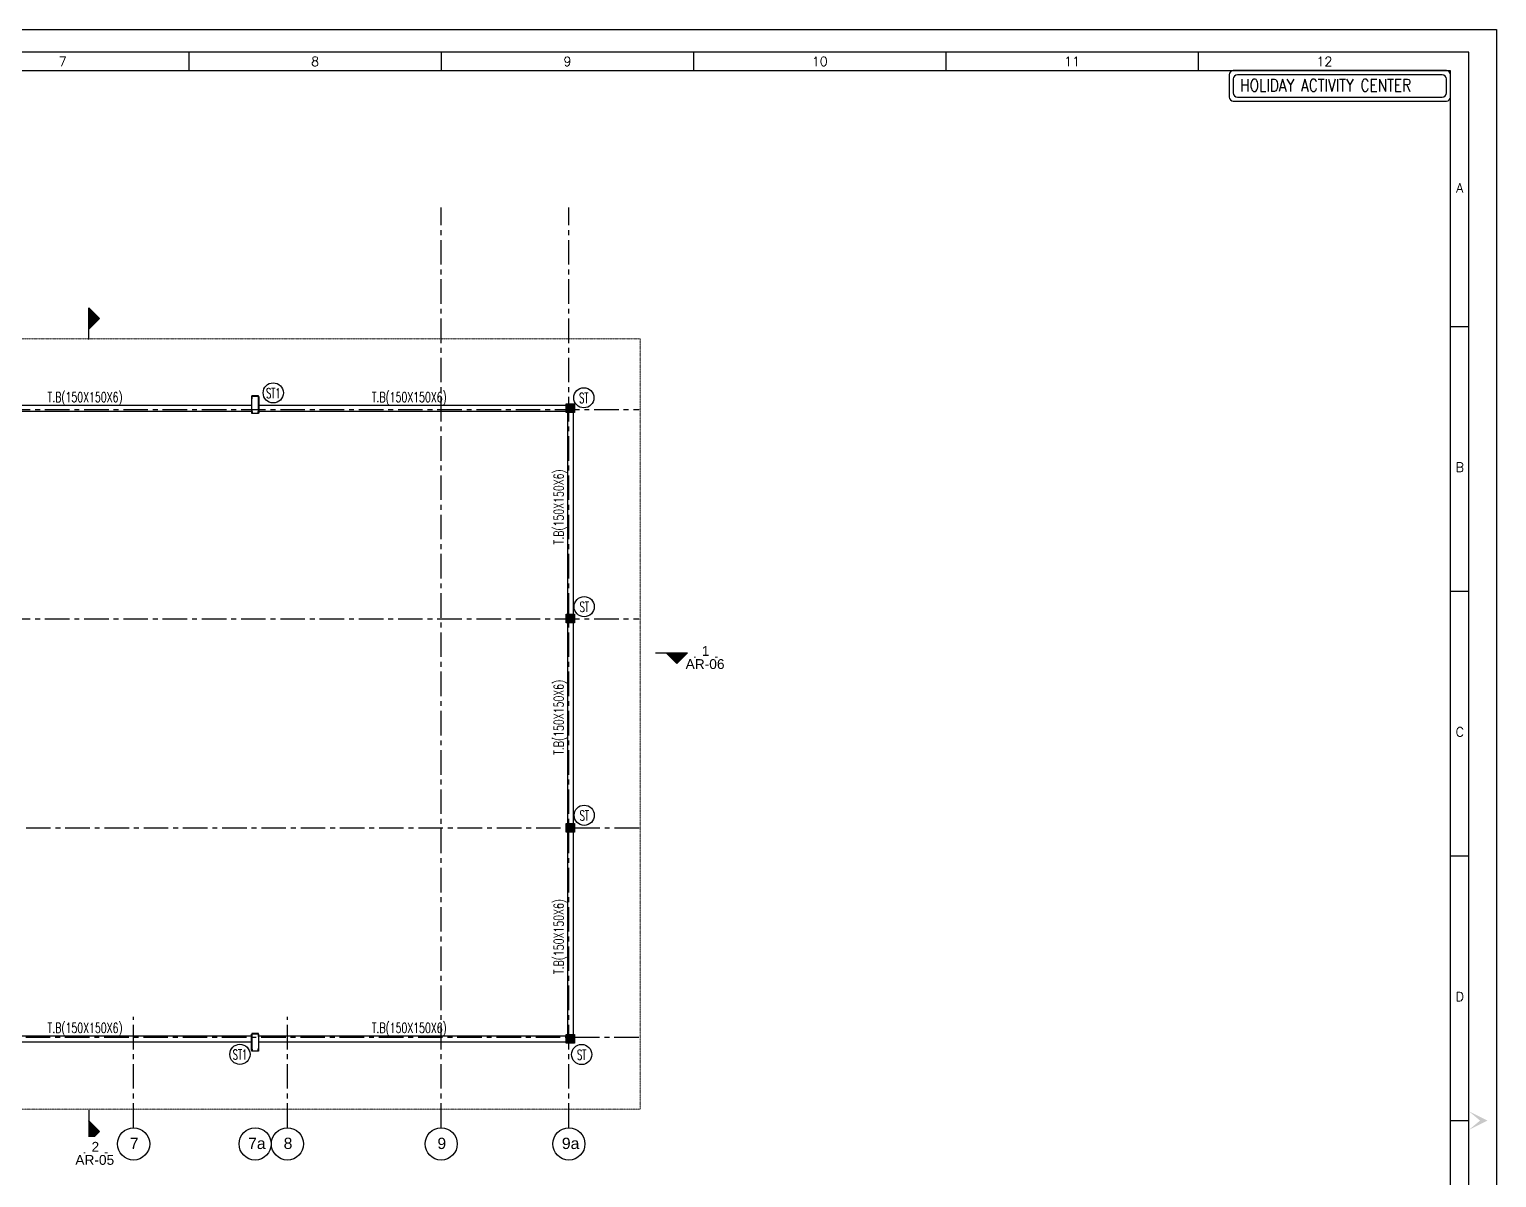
# Model space of a CAD drawing. Header units: millimetres. Extents: x 2659630 to 6742168, y -2425387 to -732288.
# Drawn here: x 3487215 to 3524615, y -1206892 to -1177630 of the extents above; entities that cross this region are included whole.
import ezdxf
from ezdxf.enums import TextEntityAlignment as Align

# ---------------------------------------------------------------- set-up
doc = ezdxf.new("R2010")
doc.units = ezdxf.units.MM
doc.linetypes.add('CENTER', pattern=[2, 1.25, -0.25, 0.25, -0.25])
doc.linetypes.add('Hidden', pattern=[7.14375, 4.7625, -2.38125])
doc.layers.add('A-OVERHEAD LINE', color=31, linetype='Continuous', lineweight=9)
doc.layers.add('G-ANNO-SYMB', color=111, linetype='Continuous', lineweight=9)
for name, color, linetype in [('PNA', 8, 'Continuous'), ('S-BEAM NO', 3, 'Continuous'), ('S-COLUMN CIRCLE', 9, 'Continuous'), ('S-COLUMN NO', 2, 'Continuous'), ('S-GRIDE CIRCLE', 8, 'Continuous'), ('S-GRIDE LINE', 8, 'CENTER'), ('S-GRIDE NO', 1, 'Continuous'), ('S-ISMC', 2, 'Continuous'), ('S-SECTION MARK', 1, 'Continuous'), ('S-STEEL MEMBER', 2, 'Continuous'), ('S-STIFFNER PLATE', 3, 'Continuous'), ('S-STIRUPS', 3, 'Continuous'), ('S-TITIL', 6, 'Continuous'), ('TITLE', 6, 'Continuous')]:
    doc.layers.add(name, color=color, linetype=linetype)
doc.styles.add('Arial', font='arial.ttf', dxfattribs={"height": 123})
doc.styles.add('Arial_1', font='arial.ttf', dxfattribs={"height": 98.353293})
doc.styles.add('ROMANS', font='r.shx', dxfattribs={"width": 0.7})
pattern_1 = [(45, (3486892.574, -1280314.043), (15.2387667, -15.2387667), [])]
pattern_2 = [(225, (3578314.7, -1191680.69), (15.2387667, -15.2387667), [])]
pattern_3 = [(315, (3486892.574, -1110396.637), (15.2387667, 15.2387667), [])]

# ---------------------------------------------------------------- blocks, each defined once
blk = doc.blocks.new('FOLDER')
at = {"layer": 'PNA'}
for points in [[(-1250, 2500), (0, 0), (0, 1000)], [(1250, 2500), (0, 0), (0, 1000)]]:
    blk.add_solid(points, dxfattribs=at)
blk = doc.blocks.new('A1_SHEET.')
at = {"flags": 128}
blk.add_lwpolyline([(0, 0), (0, 594), (841, 594), (841, 0)], close=True, dxfattribs=at)
at = {"layer": 'PNA'}
for p, q in [((486.42, 587.8), (486.42, 582.8)), ((554.83, 587.8), (554.83, 582.8)), ((623.25, 587.8), (623.25, 582.8)), ((691.67, 587.8), (691.67, 582.8)), ((760.08, 587.8), (760.08, 582.8)), ((828.5, 513.45), (833.5, 513.45)), ((828.5, 441.7), (833.5, 441.7)), ((828.5, 369.95), (833.5, 369.95)), ((828.5, 298.2), (833.5, 298.2))]:
    blk.add_line(p, q, dxfattribs=at)
at = {"layer": 'PNA', "color": 1}
for points in [[(7.5, 6.2), (833.5, 6.2), (833.5, 587.8), (7.5, 587.8)], [(17.5, 11.2), (828.5, 11.2), (828.5, 582.8), (17.5, 582.8)]]:
    blk.add_lwpolyline(points, close=True, dxfattribs=at)
at = {"layer": 'PNA', "xscale": 0.0020000000001672, "yscale": 0.0020000000001672, "zscale": 0.0020000000001672, "rotation": 90}
blk.add_blockref('FOLDER', (838.5, 298.2), dxfattribs=at)
at = {"layer": 'PNA', "style": 'ROMANS'}
for s, p in [('7', (452.22, 585.3)), ('8', (520.63, 585.3)), ('9', (589.05, 585.3)), ('10', (657.47, 585.3)), ('11', (725.88, 585.3)), ('12', (794.3, 585.3)), ('A', (831, 551.05)), ('B', (831, 475.3)), ('C', (831, 403.55)), ('D', (831, 331.8))]:
    blk.add_text(s, height=2.5, dxfattribs=at).set_placement(p, align=Align.MIDDLE)

msp = doc.modelspace()

# ---------------------------------------------------------------- hatches: boundary and pattern name
at = {"layer": 'S-SECTION MARK', "ltscale": 5}
h = msp.add_hatch(dxfattribs=at)
h.set_pattern_fill('ANSI31', color=256, scale=172.406964, angle=270, style=0)
h.set_pattern_definition(pattern_3)
h.paths.add_polyline_path([(3488998.681, -1184993.777), (3488731.552, -1184721.912), (3488731.552, -1185265.643)])
h = msp.add_hatch(dxfattribs=at)
h.set_pattern_fill('ANSI31', color=256, scale=172.406964, angle=270, style=0)
h.set_pattern_definition(pattern_3)
h.paths.add_polyline_path([(3488998.681, -1184993.777), (3488731.552, -1184721.912), (3488731.552, -1185265.643)])
h = msp.add_hatch(dxfattribs=at)
h.set_pattern_fill('ANSI31', color=256, scale=172.406964, angle=270, style=0)
h.set_pattern_definition(pattern_3)
h.paths.add_polyline_path([(3488998.681, -1184993.777), (3488731.552, -1184721.912), (3488731.552, -1185265.643)])
h = msp.add_hatch(dxfattribs=at)
h.set_pattern_fill('ANSI31', color=256, scale=172.406964, angle=180, style=0)
h.set_pattern_definition(pattern_2)
h.paths.add_polyline_path([(3503717.56, -1193786.796), (3503989.426, -1193519.667), (3503445.695, -1193519.667)])
h = msp.add_hatch(dxfattribs=at)
h.set_pattern_fill('ANSI31', color=256, scale=172.406964, angle=180, style=0)
h.set_pattern_definition(pattern_2)
h.paths.add_polyline_path([(3503717.56, -1193786.796), (3503989.426, -1193519.667), (3503445.695, -1193519.667)])
h = msp.add_hatch(dxfattribs=at)
h.set_pattern_fill('ANSI31', color=256, scale=172.406964, angle=180, style=0)
h.set_pattern_definition(pattern_2)
h.paths.add_polyline_path([(3503717.56, -1193786.796), (3503989.426, -1193519.667), (3503445.695, -1193519.667)])
h = msp.add_hatch(dxfattribs=at)
h.set_pattern_fill('ANSI31', color=256, scale=172.406964, angle=90, style=0)
h.set_pattern_definition(pattern_1)
h.paths.add_polyline_path([(3488998.681, -1205716.902), (3488731.552, -1205988.767), (3488731.552, -1205445.037)])
h = msp.add_hatch(dxfattribs=at)
h.set_pattern_fill('ANSI31', color=256, scale=172.406964, angle=90, style=0)
h.set_pattern_definition(pattern_1)
h.paths.add_polyline_path([(3488998.681, -1205716.902), (3488731.552, -1205988.767), (3488731.552, -1205445.037)])
h = msp.add_hatch(dxfattribs=at)
h.set_pattern_fill('ANSI31', color=256, scale=172.406964, angle=90, style=0)
h.set_pattern_definition(pattern_1)
h.paths.add_polyline_path([(3488998.681, -1205716.902), (3488731.552, -1205988.767), (3488731.552, -1205445.037)])
at = {"layer": 'S-STIRUPS', "ltscale": 1200}
h = msp.add_hatch(dxfattribs=at)
h.set_pattern_fill('ANGLE', color=256, style=0)
h.set_pattern_definition([(0, (24072.981, 16072.994), (0, 6.985), [5.08, -1.905]), (90, (24072.981, 16072.994), (-6.985, 0), [5.08, -1.905])])
h.paths.add_polyline_path([(3500935.036, -1187351.979), (3501073.036, -1187351.979), (3501073.036, -1187213.979), (3500935.036, -1187213.979)])
h = msp.add_hatch(dxfattribs=at)
h.set_pattern_fill('ANGLE', color=256, style=0)
h.set_pattern_definition([(0, (24072.9826, 10711.095), (0, 6.985), [5.08, -1.905]), (90, (24072.9826, 10711.095), (-6.985, 0), [5.08, -1.905])])
h.paths.add_polyline_path([(3500935.037, -1192713.878), (3501073.037, -1192713.878), (3501073.037, -1192575.878), (3500935.037, -1192575.878)])
h = msp.add_hatch(dxfattribs=at)
h.set_pattern_fill('ANGLE', color=256, style=0)
h.set_pattern_definition([(0, (24072.976, 5381.095), (0, 6.985), [5.08, -1.905]), (90, (24072.976, 5381.095), (-6.985, 0), [5.08, -1.905])])
h.paths.add_polyline_path([(3500935.031, -1198043.878), (3501073.031, -1198043.878), (3501073.031, -1197905.878), (3500935.031, -1197905.878)])
h = msp.add_hatch(dxfattribs=at)
h.set_pattern_fill('ANGLE', color=256, style=0)
h.set_pattern_definition([(0, (24072.976, 0), (0, 6.985), [5.08, -1.905]), (90, (24072.976, 0), (-6.985, 0), [5.08, -1.905])])
h.paths.add_polyline_path([(3500935.031, -1203424.973), (3501073.031, -1203424.973), (3501073.031, -1203286.973), (3500935.031, -1203286.973)])

# ---------------------------------------------------------------- linework, layer by layer
at = {"layer": 'A-OVERHEAD LINE', "linetype": 'Hidden'}
msp.add_lwpolyline([(3502782.545, -1205142.309), (3475152.545, -1205142.309), (3475152.545, -1199807.309), (3470422.545, -1199807.309), (3470422.545, -1190847.309), (3475152.545, -1190847.309), (3475152.545, -1185512.307), (3502782.545, -1185512.307)], close=True, dxfattribs=at)
at = {"layer": 'G-ANNO-SYMB'}
for p, q in [((3504158.694, -1193627.468), (3504758.694, -1193627.468)), ((3488602.671, -1206263.076), (3489202.671, -1206263.076))]:
    msp.add_line(p, q, dxfattribs=at)
at = {"layer": 'S-COLUMN CIRCLE'}
for centre in [(3493431.533, -1186894.019), (3501347.356, -1187018.076), (3501357.449, -1192340.922), (3501358.214, -1197657.542), (3492582.665, -1203749.886), (3501291.916, -1203754.193)]:
    msp.add_circle(centre, 257.143, dxfattribs=at)
at = {"layer": 'S-GRIDE CIRCLE'}
for centre in [(3489872.55, -1206032.37), (3489872.55, -1206032.37), (3489872.55, -1206032.37), (3492969.159, -1206032.37), (3492969.159, -1206032.37), (3492969.159, -1206032.37), (3493792.55, -1206032.37), (3493792.55, -1206032.37), (3493792.55, -1206032.37), (3497712.55, -1206032.37), (3497712.55, -1206032.37), (3497712.55, -1206032.37), (3500967.55, -1206032.37), (3500967.55, -1206032.37), (3500967.55, -1206032.37)]:
    msp.add_circle(centre, 409.836, dxfattribs=at)
at = {"layer": 'S-GRIDE LINE', "ltscale": 500}
for p, q in [((3497712.55, -1205622.534), (3497712.55, -1182166.019)), ((3500967.55, -1205622.534), (3500967.55, -1182166.019)), ((3469612.768, -1187319.472), (3502758.155, -1187319.472)), ((3469612.768, -1192654.474), (3502758.155, -1192654.474)), ((3502755.477, -1197984.474), (3469612.768, -1197984.474)), ((3489872.55, -1205622.534), (3489872.55, -1202795.199)), ((3493792.55, -1205622.534), (3493792.55, -1202795.199)), ((3502748.164, -1203319.474), (3469612.768, -1203319.474))]:
    msp.add_line(p, q, dxfattribs=at)
at = {"layer": 'S-ISMC', "lineweight": -2}
for points in [[(3492882.344, -1186969.661), (3492882.344, -1187044.661), (3492883.184, -1187044.661, 0.383864035), (3492888.157, -1187040.184), (3492891.344, -1187009.861), (3492894.06, -1186984.016, -0.383864035), (3492904.006, -1186975.061), (3493035.682, -1186975.061, -0.383864035), (3493045.627, -1186984.016), (3493048.344, -1187009.861), (3493051.531, -1187040.184, 0.383864035), (3493056.504, -1187044.661), (3493057.344, -1187044.661), (3493057.344, -1186969.661), (3492882.344, -1186969.661)], [(3492882.344, -1187419.663), (3492882.344, -1187344.663), (3492883.184, -1187344.663, -0.383864035), (3492888.157, -1187349.141), (3492891.344, -1187379.463), (3492894.06, -1187405.308, 0.383864035), (3492904.006, -1187414.263), (3493035.682, -1187414.263, 0.383864035), (3493045.627, -1187405.308), (3493048.344, -1187379.463), (3493051.531, -1187349.141, -0.383864035), (3493056.504, -1187344.663), (3493057.344, -1187344.663), (3493057.344, -1187419.663), (3492882.344, -1187419.663)], [(3492882.344, -1203219.475), (3492882.344, -1203294.475), (3492883.184, -1203294.475, 0.383864035), (3492888.157, -1203289.997), (3492891.344, -1203259.675), (3492894.06, -1203233.829, -0.383864035), (3492904.006, -1203224.875), (3493035.682, -1203224.875, -0.383864035), (3493045.627, -1203233.829), (3493048.344, -1203259.675), (3493051.531, -1203289.997, 0.383864035), (3493056.504, -1203294.475), (3493057.344, -1203294.475), (3493057.344, -1203219.475), (3492882.344, -1203219.475)], [(3492882.344, -1203669.476), (3492882.344, -1203594.476), (3492883.184, -1203594.476, -0.383864035), (3492888.157, -1203598.954), (3492891.344, -1203629.276), (3492894.06, -1203655.122, 0.383864035), (3492904.006, -1203664.076), (3493035.682, -1203664.076, 0.383864035), (3493045.627, -1203655.122), (3493048.344, -1203629.276), (3493051.531, -1203598.954, -0.383864035), (3493056.504, -1203594.476), (3493057.344, -1203594.476), (3493057.344, -1203669.476), (3492882.344, -1203669.476)]]:
    msp.add_lwpolyline(points, format="xyb", dxfattribs=at)
at = {"layer": 'S-SECTION MARK'}
for p, q in [((3488731.552, -1184721.912), (3488998.681, -1184993.777)), ((3488731.552, -1185534.77), (3488731.552, -1184721.912)), ((3488731.552, -1185534.77), (3488731.552, -1184721.912)), ((3488731.552, -1185534.77), (3488731.552, -1184721.912)), ((3488731.552, -1184721.912), (3488998.681, -1184993.777)), ((3488731.552, -1184721.912), (3488998.681, -1184993.777)), ((3488731.552, -1185265.643), (3488998.681, -1184993.777)), ((3488731.552, -1185265.643), (3488998.681, -1184993.777)), ((3488731.552, -1185265.643), (3488998.681, -1184993.777)), ((3503176.568, -1193519.667), (3503989.426, -1193519.667)), ((3503176.568, -1193519.667), (3503989.426, -1193519.667)), ((3503176.568, -1193519.667), (3503989.426, -1193519.667)), ((3503445.695, -1193519.667), (3503717.56, -1193786.796)), ((3503445.695, -1193519.667), (3503717.56, -1193786.796)), ((3503445.695, -1193519.667), (3503717.56, -1193786.796)), ((3503989.426, -1193519.667), (3503717.56, -1193786.796)), ((3488731.552, -1205175.909), (3488731.552, -1205988.767)), ((3488731.552, -1205175.909), (3488731.552, -1205988.767)), ((3488731.552, -1205175.909), (3488731.552, -1205988.767)), ((3488731.552, -1205445.037), (3488998.681, -1205716.902)), ((3488731.552, -1205445.037), (3488998.681, -1205716.902)), ((3488731.552, -1205445.037), (3488998.681, -1205716.902)), ((3488731.552, -1205988.767), (3488998.681, -1205716.902))]:
    msp.add_line(p, q, dxfattribs=at)
at = {"layer": 'S-STEEL MEMBER', "lineweight": -2}
for p, q in [((3485065.277, -1187207.979), (3492874.344, -1187207.979)), ((3485065.277, -1187357.979), (3492874.344, -1187357.979)), ((3493065.344, -1187207.979), (3500904.036, -1187207.979)), ((3493065.344, -1187357.979), (3500904.036, -1187357.979)), ((3500929.036, -1187382.979), (3500929.036, -1192544.878)), ((3501079.036, -1187382.979), (3501079.036, -1192544.878)), ((3500929.037, -1192744.878), (3500929.037, -1197906.777)), ((3501079.037, -1192744.878), (3501079.037, -1197906.777)), ((3500929.036, -1198074.878), (3500929.036, -1203255.973)), ((3501079.036, -1198074.878), (3501079.036, -1203255.973)), ((3485065.277, -1203280.973), (3492874.344, -1203280.973)), ((3485065.277, -1203430.973), (3492874.344, -1203430.973)), ((3493065.344, -1203280.973), (3500904.036, -1203280.973)), ((3493065.344, -1203430.973), (3500904.036, -1203430.973))]:
    msp.add_line(p, q, dxfattribs=at)
at = {"layer": 'S-STIFFNER PLATE', "lineweight": -2}
for points in [[(3492874.344, -1187404.663), (3492882.344, -1187404.663), (3492882.344, -1186984.661), (3492874.344, -1186984.661)], [(3493065.344, -1187404.663), (3493057.344, -1187404.663), (3493057.344, -1186984.661), (3493065.344, -1186984.661)], [(3492874.344, -1203234.475), (3492882.344, -1203234.475), (3492882.344, -1203654.476), (3492874.344, -1203654.476)], [(3493065.344, -1203234.475), (3493057.344, -1203234.475), (3493057.344, -1203654.476), (3493065.344, -1203654.476)]]:
    msp.add_lwpolyline(points, close=True, dxfattribs=at)
at = {"layer": 'S-STIRUPS', "ltscale": 1200}
for p, q in [((3492882.344, -1187419.663), (3492882.344, -1186969.661)), ((3492882.344, -1203219.475), (3492882.344, -1203669.476))]:
    msp.add_line(p, q, dxfattribs=at)
for points in [[(3500894.036, -1187172.979), (3501114.036, -1187172.979), (3501114.036, -1187392.979), (3500894.036, -1187392.979)], [(3500929.036, -1187357.979), (3501079.036, -1187357.979), (3501079.036, -1187207.979), (3500929.036, -1187207.979)], [(3500935.036, -1187351.979), (3501073.036, -1187351.979), (3501073.036, -1187213.979), (3500935.036, -1187213.979)], [(3500894.037, -1192534.878), (3501114.037, -1192534.878), (3501114.037, -1192754.878), (3500894.037, -1192754.878)], [(3500929.037, -1192719.878), (3501079.037, -1192719.878), (3501079.037, -1192569.878), (3500929.037, -1192569.878)], [(3500935.037, -1192713.878), (3501073.037, -1192713.878), (3501073.037, -1192575.878), (3500935.037, -1192575.878)], [(3500894.031, -1197864.878), (3501114.031, -1197864.878), (3501114.031, -1198084.878), (3500894.031, -1198084.878)], [(3500929.031, -1198049.878), (3501079.031, -1198049.878), (3501079.031, -1197899.878), (3500929.031, -1197899.878)], [(3500935.031, -1198043.878), (3501073.031, -1198043.878), (3501073.031, -1197905.878), (3500935.031, -1197905.878)], [(3500894.031, -1203245.973), (3501114.031, -1203245.973), (3501114.031, -1203465.973), (3500894.031, -1203465.973)], [(3500929.031, -1203430.973), (3501079.031, -1203430.973), (3501079.031, -1203280.973), (3500929.031, -1203280.973)], [(3500935.031, -1203424.973), (3501073.031, -1203424.973), (3501073.031, -1203286.973), (3500935.031, -1203286.973)]]:
    msp.add_lwpolyline(points, close=True, dxfattribs=at)
at = {"layer": 'S-STIRUPS', "linetype": 'Hidden', "ltscale": 3}
for points in [[(3500904.036, -1187182.979), (3501104.036, -1187182.979), (3501104.036, -1187382.979), (3500904.036, -1187382.979)], [(3500904.037, -1192544.878), (3501104.037, -1192544.878), (3501104.037, -1192744.878), (3500904.037, -1192744.878)], [(3500904.031, -1197874.878), (3501104.031, -1197874.878), (3501104.031, -1198074.878), (3500904.031, -1198074.878)], [(3500904.031, -1203255.973), (3501104.031, -1203255.973), (3501104.031, -1203455.973), (3500904.031, -1203455.973)]]:
    msp.add_lwpolyline(points, close=True, dxfattribs=at)
at = {"layer": 'TITLE', "color": 2}
for points in [[(3523333.564, -1178682.092), (3517901.817, -1178682.092, 0.414213562), (3517795.756, -1178788.153), (3517795.756, -1179353.809, 0.414213562), (3517901.817, -1179459.87), (3523333.564, -1179459.87, 0.414213562), (3523439.625, -1179353.809), (3523439.625, -1178788.153, 0.414213562)], [(3523227.504, -1178788.153), (3518007.877, -1178788.153, 0.414213562), (3517901.817, -1178894.213), (3517901.817, -1179247.749, 0.414213562), (3518007.877, -1179353.809), (3523227.504, -1179353.809, 0.414213562), (3523333.564, -1179247.749), (3523333.564, -1178894.213, 0.414213562)]]:
    msp.add_lwpolyline(points, format="xyb", close=True, dxfattribs=at)

# ---------------------------------------------------------------- block references
at = {"xscale": 94.00879904875153, "yscale": 94.00879904875153, "zscale": 94.00879904875153}
msp.add_blockref('A1_SHEET.', (3445553.335, -1233470.769), dxfattribs=at)

# ---------------------------------------------------------------- texts
at = {"layer": 'S-BEAM NO', "style": 'ROMANS', "width": 0.7}
for p in [(3488634.635, -1187002.554, 0), (3496897.952, -1187002.554, 0), (3488634.635, -1203075.548, 0), (3496897.952, -1203075.548, 0)]:
    msp.add_text('T.B(150X150X6)', height=250.00002, dxfattribs=at).set_placement(p, align=Align.MIDDLE_CENTER)
for p in [(3500707.803, -1189799.33, 0), (3500707.804, -1195161.229, 0), (3500707.803, -1200747.956, 0)]:
    msp.add_text('T.B(150X150X6)', height=250.00002, rotation=90, dxfattribs=at).set_placement(p, align=Align.MIDDLE_CENTER)
at = {"layer": 'S-COLUMN NO', "style": 'ROMANS', "width": 0.6}
for s, p in [('ST1', (3493432.902, -1186899.55, 0)), ('ST', (3501348.725, -1187023.607, 0)), ('ST', (3501358.817, -1192346.453, 0)), ('ST', (3501359.582, -1197663.072, 0)), ('ST1', (3492584.034, -1203755.416, 0)), ('ST', (3501293.285, -1203759.723, 0))]:
    msp.add_text(s, height=257.1429, dxfattribs=at).set_placement(p, align=Align.MIDDLE_CENTER)
at = {"layer": 'S-GRIDE NO', "style": 'Arial'}
for s, height, p in [('7', 287.919, (3489775.869, -1206162.208)), ('7a', 287.9195, (3492789.488, -1206162.208)), ('8', 287.919, (3493695.869, -1206162.208)), ('9', 287.919, (3497615.869, -1206162.208)), ('9a', 287.9195, (3500787.879, -1206162.208))]:
    msp.add_text(s, height=height, dxfattribs=at).set_placement(p)
at = {"layer": 'S-TITIL', "style": 'ROMANS', "width": 0.8}
msp.add_text('HOLIDAY ACTIVITY CENTER', height=318.18182, dxfattribs=at).set_placement((3518079.996, -1179054.357), align=Align.MIDDLE_LEFT)

# ---------------------------------------------------------------- next in the draw order: texts
at = {"layer": 'G-ANNO-SYMB', "char_height": 250.389, "width": 232.16303, "attachment_point": 2, "line_spacing_factor": 0.938532, "style": 'Arial_1', "bg_fill": 2}
for s, insert in [('1', (3504452.865, -1193344.534)), ('2', (3488896.842, -1205980.142))]:
    msp.add_mtext(s, dxfattribs=dict(at, insert=insert))

# ---------------------------------------------------------------- next in the draw order: texts
at = {"layer": 'G-ANNO-SYMB', "char_height": 250.3892, "width": 232.16303, "attachment_point": 2, "line_spacing_factor": 0.938532, "style": 'Arial_1', "bg_fill": 2}
for s, insert in [('AR-06', (3504438.12, -1193678.757)), ('AR-05', (3488882.098, -1206314.365))]:
    msp.add_mtext(s, dxfattribs=dict(at, insert=insert))

doc.saveas('drawing.dxf')
